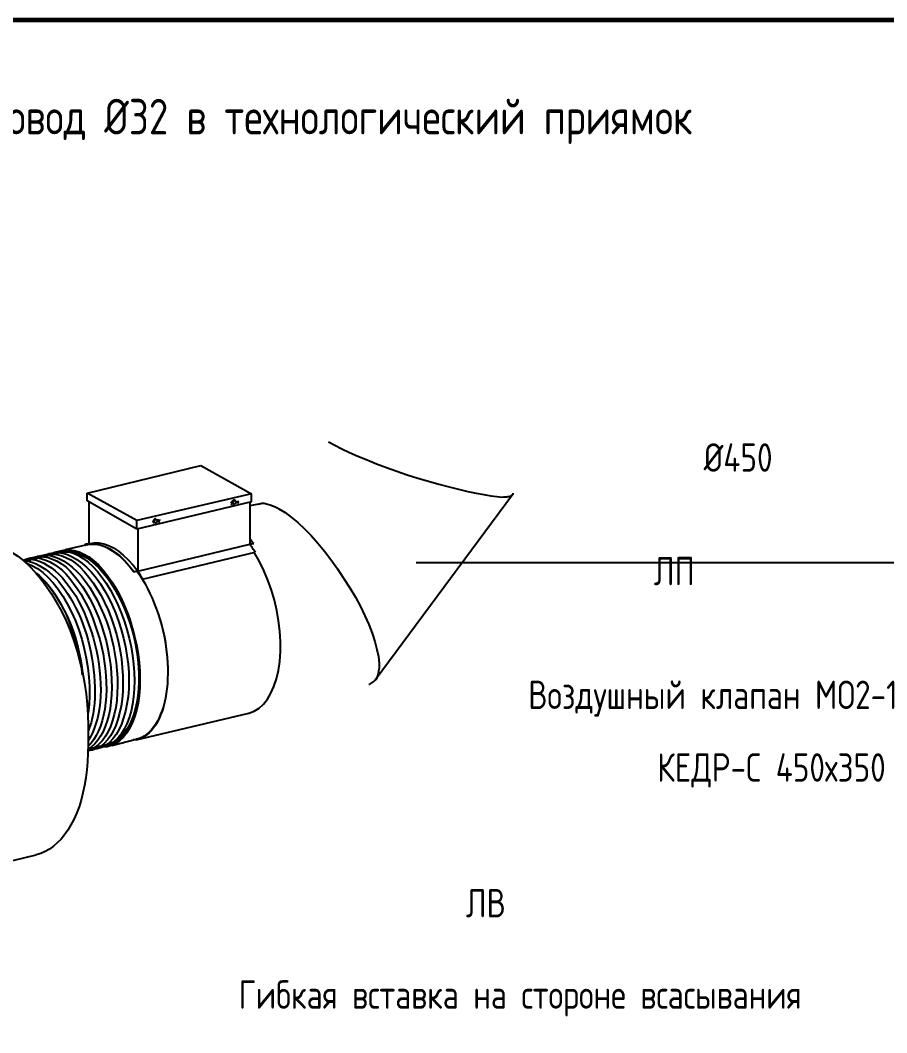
# Model space of a CAD drawing. Header units: metres. Extents: x 20 to 415, y 5 to 292.
# Drawn here: x 78.3 to 146.6, y 212.2 to 292 of the extents above; entities that cross this region are included whole.
import ezdxf

# ---------------------------------------------------------------- set-up
doc = ezdxf.new("R2010")
doc.units = ezdxf.units.M
for name, color, linetype in [('АРМАТУРА', 8, 'Continuous'), ('ВОЗДУХОВОДЫ', 7, 'Continuous'), ('ОБОЗНАЧЕНИЯ', 7, 'Continuous'), ('РАМКА', 7, 'Continuous'), ('ТЕКСТ', 7, 'Continuous')]:
    doc.layers.add(name, color=color, linetype=linetype)
doc.styles.add('GOST', font='isocpeur.ttf')

msp = doc.modelspace()

# ---------------------------------------------------------------- linework, layer by layer
at = {"layer": 'АРМАТУРА'}
for points in [[(83.614, 254.723), (92.565, 256.898)], [(92.565, 256.898), (96.543, 254.661)], [(83.614, 254.101), (83.614, 254.723)], [(87.53, 252.547), (83.614, 254.723)], [(96.543, 254.661), (87.53, 252.547)], [(96.543, 254.039), (96.543, 254.661)], [(87.53, 251.863), (83.614, 254.101)], [(83.738, 254.039), (83.738, 250.744)], [(96.543, 254.039), (87.53, 251.863)], [(94.989, 254.039), (94.927, 253.915)], [(94.927, 253.915), (95.051, 253.852)], [(94.927, 253.852), (95.051, 253.852)], [(95.176, 254.163), (95.157, 254.161), (95.138, 254.156), (95.12, 254.148), (95.101, 254.138), (95.082, 254.125), (95.064, 254.11), (95.045, 254.094), (95.026, 254.076), (95.008, 254.058), (94.989, 254.039)], [(95.114, 253.977), (94.989, 254.039)], [(95.051, 253.852), (95.114, 253.977)], [(95.114, 253.977), (95.115, 254.012), (95.121, 254.043), (95.13, 254.071), (95.143, 254.092), (95.16, 254.109), (95.181, 254.12), (95.205, 254.125), (95.233, 254.124), (95.265, 254.116), (95.3, 254.101)], [(95.3, 253.977), (95.296, 253.957), (95.286, 253.934), (95.271, 253.911), (95.252, 253.889), (95.23, 253.868), (95.206, 253.852), (95.181, 253.84), (95.156, 253.836), (95.134, 253.839), (95.114, 253.852)], [(95.114, 253.852), (95.114, 253.854), (95.114, 253.859), (95.114, 253.866), (95.114, 253.874), (95.114, 253.884), (95.114, 253.893), (95.114, 253.902), (95.114, 253.908), (95.114, 253.913), (95.114, 253.915)], [(95.3, 254.101), (95.176, 254.163)], [(95.3, 254.101), (95.3, 254.099), (95.3, 254.095), (95.3, 254.088), (95.3, 254.079), (95.3, 254.07), (95.3, 254.061), (95.3, 254.053), (95.3, 254.046), (95.3, 254.041), (95.3, 254.039)], [(95.3, 254.039), (95.549, 253.977)], [(95.549, 254.039), (95.3, 254.039)], [(95.3, 253.977), (95.549, 253.977)], [(96.419, 253.977), (96.419, 250.682)], [(87.53, 251.863), (87.53, 252.547)], [(88.835, 252.547), (88.773, 252.423)], [(89.022, 252.671), (89.001, 252.685), (88.978, 252.688), (88.954, 252.684), (88.929, 252.673), (88.905, 252.656), (88.883, 252.636), (88.864, 252.613), (88.849, 252.59), (88.839, 252.568), (88.835, 252.547)], [(88.835, 252.361), (88.897, 252.485)], [(88.897, 252.485), (88.901, 252.52), (88.911, 252.551), (88.926, 252.579), (88.945, 252.6), (88.968, 252.617), (88.991, 252.628), (89.016, 252.633), (89.04, 252.632), (89.063, 252.624), (89.084, 252.609)], [(88.959, 252.361), (88.943, 252.377), (88.929, 252.391), (88.918, 252.402), (88.911, 252.41), (88.905, 252.415), (88.901, 252.419), (88.899, 252.421), (88.898, 252.422), (88.897, 252.423), (88.897, 252.423)], [(89.146, 252.485), (89.127, 252.466), (89.109, 252.448), (89.09, 252.431), (89.071, 252.415), (89.053, 252.4), (89.034, 252.387), (89.015, 252.376), (88.997, 252.367), (88.978, 252.362), (88.959, 252.361)], [(89.395, 252.547), (89.084, 252.609)], [(89.084, 252.609), (89.086, 252.609), (89.091, 252.609), (89.097, 252.608), (89.106, 252.605), (89.115, 252.602), (89.124, 252.596), (89.132, 252.588), (89.14, 252.577), (89.144, 252.564), (89.146, 252.547)], [(89.084, 252.547), (89.332, 252.547)], [(89.084, 252.485), (89.332, 252.485)], [(87.592, 251.863), (87.592, 248.569)], [(83.427, 250.682), (83.429, 250.682), (83.433, 250.682), (83.441, 250.682), (83.449, 250.682), (83.458, 250.682), (83.467, 250.682), (83.476, 250.682), (83.483, 250.682), (83.487, 250.682), (83.489, 250.682)], [(83.427, 250.62), (83.614, 250.682)], [(83.8, 250.744), (83.489, 250.682)], [(83.489, 250.682), (83.85, 250.727), (84.224, 250.713), (84.606, 250.639), (84.994, 250.507), (85.385, 250.317), (85.776, 250.069), (86.165, 249.764), (86.547, 249.401), (86.92, 248.982), (87.281, 248.506)], [(87.281, 248.506), (86.92, 248.967), (86.547, 249.377), (86.165, 249.735), (85.776, 250.038), (85.385, 250.286), (84.994, 250.476), (84.606, 250.606), (84.224, 250.675), (83.85, 250.68), (83.489, 250.62)], [(83.738, 250.682), (83.719, 250.682), (83.701, 250.682), (83.682, 250.681), (83.663, 250.678), (83.645, 250.675), (83.626, 250.669), (83.607, 250.661), (83.589, 250.65), (83.57, 250.637), (83.551, 250.62)], [(83.8, 250.744), (84.16, 250.805), (84.529, 250.798), (84.905, 250.729), (85.287, 250.596), (85.673, 250.402), (86.06, 250.149), (86.448, 249.837), (86.833, 249.469), (87.216, 249.046), (87.592, 248.569)], [(87.592, 248.569), (96.419, 250.682)], [(96.73, 250.744), (96.694, 250.782), (96.662, 250.819), (96.632, 250.856), (96.602, 250.893), (96.574, 250.931), (96.546, 250.968), (96.517, 251.005), (96.487, 251.043), (96.454, 251.08), (96.419, 251.117)], [(96.419, 250.682), (96.73, 250.744)], [(96.73, 250.744), (96.419, 250.682)], [(96.419, 250.682), (96.458, 250.624), (96.5, 250.564), (96.545, 250.501), (96.59, 250.437), (96.636, 250.371), (96.683, 250.306), (96.729, 250.242), (96.773, 250.179), (96.815, 250.118), (96.854, 250.061)], [(77.646, 250.061), (78.127, 249.752), (78.6, 249.385), (79.062, 248.963), (79.514, 248.488), (79.954, 247.963), (80.38, 247.389), (80.793, 246.768), (81.191, 246.104), (81.571, 245.398), (81.935, 244.652), (82.256, 243.875), (82.546, 243.077), (82.805, 242.26), (83.031, 241.429), (83.225, 240.589), (83.385, 239.743), (83.512, 238.896), (83.602, 238.05), (83.657, 237.212), (83.676, 236.385)], [(83.427, 250.62), (83.425, 250.62), (83.421, 250.619), (83.413, 250.619), (83.405, 250.616), (83.396, 250.613), (83.387, 250.607), (83.379, 250.599), (83.371, 250.588), (83.367, 250.575), (83.365, 250.558)], [(83.489, 250.62), (83.487, 250.62), (83.483, 250.62), (83.476, 250.62), (83.467, 250.62), (83.458, 250.62), (83.449, 250.62), (83.441, 250.62), (83.433, 250.62), (83.429, 250.62), (83.427, 250.62)], [(87.965, 247.947), (96.854, 250.061)], [(87.592, 248.569), (87.281, 248.506)], [(87.281, 248.506), (87.53, 248.569)], [(87.592, 248.569), (87.629, 248.511), (87.667, 248.451), (87.704, 248.388), (87.741, 248.323), (87.778, 248.258), (87.816, 248.193), (87.853, 248.129), (87.89, 248.066), (87.928, 248.005), (87.965, 247.947)], [(83.676, 236.385), (83.676, 234.893)], [(83.676, 234.893), (83.665, 234.211), (83.631, 233.545), (83.575, 232.897), (83.497, 232.268), (83.396, 231.661), (83.273, 231.076), (83.127, 230.514), (82.96, 229.978), (82.769, 229.469), (82.557, 228.988), (82.326, 228.556), (82.079, 228.154), (81.818, 227.784), (81.542, 227.448), (81.251, 227.146), (80.946, 226.88), (80.625, 226.65), (80.289, 226.458), (79.939, 226.304), (79.573, 226.19)], [(70.249, 223.952), (79.573, 226.19)]]:
    msp.add_lwpolyline(points, dxfattribs=at)
at = {"layer": 'ВОЗДУХОВОДЫ'}
for points in [[(102.635, 258.763), (103.119, 258.495), (103.67, 258.216), (104.282, 257.927), (104.946, 257.632), (105.658, 257.334), (106.408, 257.036), (107.19, 256.741), (107.998, 256.452), (108.823, 256.172), (109.659, 255.904), (110.507, 255.653), (111.33, 255.421), (112.122, 255.209), (112.878, 255.02), (113.591, 254.855), (114.256, 254.713), (114.866, 254.597), (115.416, 254.508), (115.9, 254.445), (116.311, 254.412)], [(117.119, 254.598), (117.136, 254.6), (117.149, 254.605), (117.16, 254.614), (117.167, 254.624), (117.174, 254.638), (117.177, 254.652), (117.179, 254.669), (117.18, 254.686), (117.181, 254.704), (117.181, 254.723)], [(97.103, 253.852), (96.419, 253.728)], [(97.103, 253.852), (97.194, 253.884), (97.284, 253.906), (97.371, 253.918), (97.458, 253.92), (97.546, 253.915), (97.635, 253.902), (97.728, 253.882), (97.825, 253.857), (97.927, 253.826), (98.035, 253.79)], [(106.303, 239.99), (117.119, 254.598)], [(116.311, 254.412), (116.438, 254.414), (116.556, 254.419), (116.666, 254.429), (116.765, 254.442), (116.855, 254.459), (116.933, 254.479), (117, 254.503), (117.053, 254.531), (117.093, 254.563), (117.119, 254.598)], [(98.035, 253.79), (98.093, 253.77), (98.154, 253.746), (98.218, 253.719), (98.285, 253.69), (98.354, 253.659), (98.424, 253.625), (98.497, 253.59), (98.57, 253.554), (98.644, 253.517), (98.719, 253.479)], [(98.719, 253.479), (99.196, 253.184), (99.69, 252.821), (100.2, 252.396), (100.719, 251.912), (101.245, 251.374), (101.771, 250.785), (102.296, 250.151), (102.815, 249.473), (103.323, 248.758), (103.816, 248.009), (104.299, 247.263), (104.74, 246.517), (105.137, 245.78), (105.49, 245.055), (105.798, 244.35), (106.058, 243.668), (106.272, 243.016), (106.436, 242.4), (106.551, 241.825), (106.614, 241.296), (106.614, 241.258), (106.614, 241.221), (106.614, 241.184), (106.614, 241.146), (106.614, 241.109), (106.614, 241.072), (106.614, 241.035), (106.614, 240.997), (106.614, 240.96), (106.614, 240.923)], [(83.8, 250.682), (81.873, 250.247)], [(83.551, 250.62), (83.553, 250.622), (83.558, 250.627), (83.566, 250.634), (83.577, 250.642), (83.591, 250.651), (83.605, 250.66), (83.622, 250.669), (83.639, 250.676), (83.657, 250.681), (83.676, 250.682)], [(83.551, 250.62), (83.553, 250.622), (83.558, 250.627), (83.566, 250.634), (83.577, 250.642), (83.591, 250.651), (83.605, 250.66), (83.622, 250.669), (83.639, 250.676), (83.657, 250.681), (83.676, 250.682)], [(81.624, 250.061), (78.641, 249.315)], [(79.511, 249.501), (79.818, 249.695), (80.142, 249.831), (80.48, 249.908), (80.83, 249.927), (81.189, 249.89), (81.556, 249.796), (81.928, 249.648), (82.304, 249.446), (82.68, 249.189), (83.054, 248.879), (83.405, 248.505), (83.745, 248.091), (84.075, 247.641), (84.392, 247.154), (84.694, 246.634), (84.979, 246.082), (85.245, 245.501), (85.491, 244.891), (85.715, 244.256), (85.913, 243.596), (86.068, 242.94), (86.196, 242.281), (86.296, 241.623), (86.368, 240.969), (86.411, 240.325), (86.424, 239.693), (86.406, 239.079), (86.357, 238.485), (86.276, 237.918), (86.162, 237.379), (86.019, 236.861), (85.85, 236.389), (85.657, 235.963), (85.439, 235.586), (85.199, 235.258), (84.936, 234.981), (84.652, 234.754), (84.346, 234.581), (84.021, 234.461), (83.676, 234.396)], [(79.946, 249.625), (80.27, 249.818), (80.607, 249.948), (80.956, 250.016), (81.313, 250.025), (81.678, 249.975), (82.05, 249.867), (82.424, 249.702), (82.8, 249.482), (83.177, 249.208), (83.551, 248.879), (83.935, 248.483), (84.303, 248.041), (84.652, 247.558), (84.982, 247.036), (85.292, 246.479), (85.579, 245.89), (85.842, 245.273), (86.079, 244.631), (86.291, 243.967), (86.473, 243.285), (86.624, 242.595), (86.742, 241.91), (86.825, 241.232), (86.876, 240.565), (86.893, 239.913), (86.876, 239.279), (86.825, 238.668), (86.742, 238.083), (86.624, 237.528), (86.473, 237.006), (86.308, 236.51), (86.111, 236.068), (85.884, 235.679), (85.632, 235.344), (85.354, 235.064), (85.054, 234.84), (84.734, 234.674), (84.396, 234.564), (84.043, 234.513), (83.676, 234.52)], [(80.381, 249.75), (80.707, 249.942), (81.049, 250.072), (81.404, 250.139), (81.77, 250.146), (82.145, 250.092), (82.525, 249.978), (82.908, 249.806), (83.291, 249.575), (83.673, 249.287), (84.049, 248.942), (84.416, 248.543), (84.77, 248.097), (85.109, 247.606), (85.431, 247.076), (85.735, 246.51), (86.018, 245.912), (86.279, 245.286), (86.515, 244.637), (86.725, 243.969), (86.908, 243.285), (87.059, 242.595), (87.177, 241.91), (87.261, 241.232), (87.311, 240.565), (87.328, 239.913), (87.311, 239.279), (87.261, 238.668), (87.177, 238.083), (87.059, 237.528), (86.908, 237.006), (86.725, 236.528), (86.515, 236.098), (86.277, 235.721), (86.014, 235.396), (85.727, 235.126), (85.417, 234.912), (85.087, 234.755), (84.738, 234.657), (84.371, 234.62), (83.986, 234.644)], [(80.878, 249.874), (81.187, 250.051), (81.516, 250.172), (81.861, 250.236), (82.219, 250.243), (82.588, 250.193), (82.964, 250.085), (83.345, 249.918), (83.727, 249.693), (84.108, 249.409), (84.484, 249.066), (84.851, 248.653), (85.205, 248.198), (85.544, 247.703), (85.866, 247.173), (86.17, 246.611), (86.453, 246.018), (86.714, 245.399), (86.95, 244.756), (87.161, 244.091), (87.343, 243.409), (87.494, 242.718), (87.612, 242.028), (87.696, 241.343), (87.746, 240.667), (87.763, 240.006), (87.746, 239.363), (87.696, 238.744), (87.612, 238.152), (87.494, 237.592), (87.343, 237.069), (87.16, 236.59), (86.95, 236.16), (86.712, 235.783), (86.449, 235.459), (86.162, 235.188), (85.853, 234.974), (85.522, 234.817), (85.173, 234.72), (84.806, 234.682), (84.422, 234.706)], [(80.878, 249.874), (81.187, 250.051), (81.516, 250.172), (81.861, 250.236), (82.219, 250.243), (82.588, 250.193), (82.964, 250.085), (83.345, 249.918), (83.727, 249.693), (84.108, 249.409), (84.484, 249.066), (84.851, 248.653), (85.205, 248.198), (85.544, 247.703), (85.866, 247.173), (86.17, 246.611), (86.453, 246.018), (86.714, 245.399), (86.95, 244.756), (87.161, 244.091), (87.343, 243.409), (87.494, 242.718), (87.612, 242.028), (87.696, 241.343), (87.746, 240.667), (87.763, 240.006), (87.746, 239.363), (87.696, 238.744), (87.612, 238.152), (87.494, 237.592), (87.343, 237.069), (87.16, 236.59), (86.95, 236.16), (86.712, 235.783), (86.449, 235.459), (86.162, 235.188), (85.853, 234.974), (85.522, 234.817), (85.173, 234.72), (84.806, 234.682), (84.422, 234.706)], [(80.878, 249.874), (81.203, 250.049), (81.54, 250.166), (81.889, 250.223), (82.246, 250.222), (82.611, 250.162), (82.982, 250.044), (83.357, 249.87), (83.733, 249.637), (84.11, 249.349), (84.484, 249.004), (84.866, 248.607), (85.229, 248.165), (85.572, 247.682), (85.893, 247.16), (86.193, 246.603), (86.471, 246.014), (86.725, 245.397), (86.957, 244.755), (87.162, 244.091), (87.343, 243.409), (87.494, 242.72), (87.612, 242.034), (87.696, 241.356), (87.746, 240.689), (87.763, 240.037), (87.746, 239.403), (87.696, 238.792), (87.612, 238.207), (87.494, 237.652), (87.343, 237.131), (87.161, 236.652), (86.95, 236.223), (86.714, 235.845), (86.453, 235.521), (86.17, 235.25), (85.866, 235.037), (85.544, 234.879), (85.205, 234.782), (84.851, 234.744), (84.484, 234.769)], [(80.878, 249.874), (80.953, 249.911), (81.028, 249.948), (81.102, 249.985), (81.177, 250.02), (81.251, 250.053), (81.326, 250.085), (81.401, 250.114), (81.475, 250.141), (81.55, 250.164), (81.624, 250.185)], [(81.624, 250.185), (81.928, 250.234), (82.242, 250.232), (82.563, 250.181), (82.891, 250.082), (83.225, 249.936), (83.563, 249.747), (83.902, 249.513), (84.242, 249.238), (84.581, 248.923), (84.919, 248.569), (85.23, 248.178), (85.529, 247.752), (85.815, 247.294), (86.086, 246.806), (86.341, 246.292), (86.579, 245.753), (86.8, 245.193), (87.001, 244.615), (87.183, 244.019), (87.343, 243.409), (87.479, 242.794), (87.589, 242.182), (87.671, 241.575), (87.727, 240.976), (87.755, 240.387), (87.755, 239.811), (87.727, 239.251), (87.67, 238.709), (87.583, 238.188), (87.468, 237.69), (87.343, 237.223), (87.193, 236.79), (87.021, 236.394), (86.827, 236.036), (86.613, 235.717), (86.38, 235.439), (86.13, 235.204), (85.864, 235.013), (85.585, 234.868), (85.292, 234.769)], [(81.624, 250.061), (81.943, 250.094), (82.265, 250.084), (82.589, 250.029), (82.914, 249.931), (83.241, 249.789), (83.567, 249.604), (83.893, 249.377), (84.216, 249.108), (84.538, 248.797), (84.857, 248.444), (85.168, 248.055), (85.467, 247.634), (85.752, 247.184), (86.024, 246.708), (86.279, 246.206), (86.517, 245.683), (86.738, 245.139), (86.939, 244.577), (87.121, 244), (87.281, 243.409), (87.415, 242.796), (87.521, 242.188), (87.598, 241.588), (87.647, 240.997), (87.67, 240.418), (87.666, 239.851), (87.637, 239.3), (87.583, 238.764), (87.506, 238.248), (87.405, 237.752), (87.28, 237.302), (87.131, 236.882), (86.959, 236.497), (86.765, 236.146), (86.551, 235.833), (86.318, 235.559), (86.068, 235.327), (85.802, 235.137), (85.522, 234.992), (85.23, 234.893)], [(96.357, 237.379), (96.771, 237.534), (97.152, 237.77), (97.501, 238.086), (97.814, 238.478), (98.09, 238.942), (98.326, 239.474), (98.522, 240.072), (98.674, 240.733), (98.782, 241.453), (98.843, 242.228), (98.838, 243.021), (98.785, 243.83), (98.686, 244.647), (98.542, 245.465), (98.354, 246.277), (98.123, 247.076), (97.85, 247.854), (97.537, 248.605), (97.184, 249.323), (96.792, 249.998)], [(78.516, 249.439), (78.781, 249.494), (79.053, 249.508), (79.33, 249.483), (79.612, 249.421), (79.899, 249.323), (80.19, 249.188), (80.484, 249.02), (80.78, 248.819), (81.077, 248.585), (81.376, 248.32), (81.654, 248.027), (81.926, 247.71), (82.191, 247.367), (82.449, 247), (82.697, 246.611), (82.933, 246.198), (83.157, 245.765), (83.367, 245.311), (83.561, 244.836), (83.738, 244.342), (83.915, 243.835), (84.074, 243.322), (84.213, 242.804), (84.335, 242.284), (84.437, 241.762), (84.521, 241.24), (84.586, 240.719), (84.633, 240.202), (84.661, 239.689), (84.67, 239.182), (84.659, 238.704), (84.627, 238.237), (84.573, 237.787), (84.499, 237.352), (84.406, 236.937), (84.294, 236.542), (84.165, 236.169), (84.018, 235.82), (83.855, 235.498), (83.676, 235.204)], [(78.578, 249.439), (78.847, 249.547), (79.128, 249.612), (79.42, 249.633), (79.722, 249.611), (80.032, 249.548), (80.346, 249.443), (80.665, 249.299), (80.985, 249.115), (81.306, 248.892), (81.624, 248.631), (81.938, 248.318), (82.242, 247.976), (82.537, 247.605), (82.821, 247.207), (83.093, 246.781), (83.352, 246.33), (83.597, 245.854), (83.827, 245.353), (84.04, 244.828), (84.235, 244.279), (84.427, 243.734), (84.594, 243.179), (84.737, 242.617), (84.855, 242.051), (84.95, 241.482), (85.023, 240.914), (85.074, 240.348), (85.104, 239.786), (85.115, 239.231), (85.105, 238.685), (85.057, 238.173), (84.987, 237.681), (84.895, 237.212), (84.781, 236.77), (84.647, 236.354), (84.492, 235.968), (84.317, 235.615), (84.123, 235.295), (83.909, 235.013), (83.676, 234.769)], [(78.578, 249.377), (78.823, 249.362), (79.07, 249.318), (79.321, 249.246), (79.574, 249.146), (79.83, 249.019), (80.086, 248.866), (80.346, 248.689), (80.606, 248.486), (80.866, 248.259), (81.127, 248.009), (81.368, 247.738), (81.603, 247.444), (81.834, 247.13), (82.059, 246.798), (82.277, 246.448), (82.488, 246.08), (82.69, 245.697), (82.884, 245.3), (83.067, 244.889), (83.241, 244.466), (83.401, 244.017), (83.546, 243.564), (83.677, 243.108), (83.793, 242.65), (83.893, 242.19), (83.979, 241.727), (84.05, 241.263), (84.106, 240.798), (84.147, 240.332), (84.173, 239.866), (84.201, 239.423), (84.211, 238.988), (84.203, 238.562), (84.177, 238.147), (84.134, 237.745), (84.075, 237.355), (83.998, 236.98), (83.906, 236.62), (83.799, 236.276), (83.676, 235.95)], [(78.641, 249.315), (78.928, 249.494), (79.228, 249.622), (79.54, 249.699), (79.863, 249.725), (80.195, 249.703), (80.534, 249.632), (80.879, 249.514), (81.228, 249.349), (81.581, 249.137), (81.935, 248.879), (82.267, 248.561), (82.59, 248.204), (82.904, 247.812), (83.206, 247.386), (83.497, 246.929), (83.775, 246.445), (84.038, 245.935), (84.287, 245.403), (84.518, 244.849), (84.732, 244.279), (84.925, 243.678), (85.09, 243.068), (85.23, 242.453), (85.344, 241.835), (85.432, 241.218), (85.493, 240.605), (85.529, 239.999), (85.538, 239.402), (85.521, 238.819), (85.478, 238.25), (85.408, 237.723), (85.309, 237.223), (85.183, 236.755), (85.032, 236.32), (84.857, 235.919), (84.659, 235.556), (84.441, 235.232), (84.203, 234.95), (83.948, 234.712), (83.676, 234.52)], [(78.827, 249.19), (79.255, 249.021), (79.681, 248.778), (80.102, 248.465), (80.515, 248.086), (80.918, 247.644), (81.307, 247.145), (81.68, 246.593), (82.036, 245.99), (82.37, 245.342), (82.681, 244.652), (82.944, 243.934), (83.173, 243.198), (83.366, 242.451), (83.523, 241.698), (83.645, 240.946), (83.728, 240.199), (83.774, 239.464), (83.781, 238.745), (83.748, 238.048), (83.676, 237.379)], [(79.076, 249.439), (79.38, 249.617), (79.694, 249.739), (80.016, 249.808), (80.347, 249.824), (80.684, 249.789), (81.027, 249.703), (81.374, 249.568), (81.726, 249.385), (82.078, 249.155), (82.432, 248.879), (82.798, 248.541), (83.148, 248.16), (83.482, 247.739), (83.801, 247.281), (84.103, 246.79), (84.388, 246.266), (84.657, 245.713), (84.907, 245.134), (85.14, 244.531), (85.354, 243.906), (85.527, 243.271), (85.674, 242.635), (85.794, 241.999), (85.887, 241.368), (85.952, 240.744), (85.989, 240.129), (85.999, 239.526), (85.979, 238.938), (85.93, 238.367), (85.851, 237.815), (85.743, 237.276), (85.607, 236.779), (85.444, 236.325), (85.256, 235.913), (85.043, 235.546), (84.809, 235.223), (84.553, 234.946), (84.278, 234.716), (83.985, 234.532), (83.676, 234.396)], [(83.241, 240.363), (83.194, 240.85), (83.129, 241.338), (83.047, 241.827), (82.946, 242.313), (82.829, 242.796), (82.695, 243.272), (82.544, 243.742), (82.377, 244.202), (82.195, 244.652), (81.997, 245.088), (81.788, 245.509), (81.572, 245.914), (81.348, 246.3), (81.117, 246.668), (80.878, 247.015), (80.632, 247.339), (80.379, 247.639), (80.118, 247.914), (79.849, 248.163), (79.573, 248.382)], [(79.635, 248.382), (79.838, 248.207), (80.038, 248.017), (80.234, 247.813), (80.426, 247.596), (80.614, 247.365), (80.799, 247.12), (80.98, 246.864), (81.157, 246.594), (81.33, 246.313), (81.5, 246.02)], [(83.241, 240.425), (83.177, 240.91), (83.099, 241.394), (83.007, 241.875), (82.901, 242.353), (82.782, 242.827), (82.65, 243.294), (82.505, 243.755), (82.347, 244.209), (82.178, 244.654), (81.997, 245.088), (81.788, 245.507), (81.573, 245.907), (81.35, 246.289), (81.121, 246.65), (80.886, 246.992), (80.646, 247.312), (80.4, 247.612), (80.149, 247.89), (79.894, 248.147), (79.635, 248.382)], [(83.241, 240.425), (83.177, 240.91), (83.099, 241.394), (83.007, 241.875), (82.901, 242.353), (82.782, 242.827), (82.65, 243.294), (82.505, 243.755), (82.347, 244.209), (82.178, 244.654), (81.997, 245.088), (81.788, 245.507), (81.573, 245.907), (81.35, 246.289), (81.121, 246.65), (80.886, 246.992), (80.646, 247.312), (80.4, 247.612), (80.149, 247.89), (79.894, 248.147), (79.635, 248.382)], [(87.53, 248.569), (87.75, 248.244), (87.962, 247.906), (88.166, 247.554), (88.361, 247.189), (88.548, 246.813), (88.724, 246.425), (88.892, 246.027), (89.05, 245.619), (89.196, 245.202), (89.332, 244.777), (89.455, 244.363), (89.564, 243.943), (89.659, 243.517), (89.74, 243.088), (89.807, 242.656), (89.861, 242.221), (89.902, 241.786), (89.931, 241.352), (89.948, 240.918), (89.954, 240.488), (89.947, 240.082), (89.925, 239.684), (89.889, 239.297), (89.838, 238.922), (89.776, 238.561), (89.699, 238.214), (89.61, 237.884), (89.508, 237.572), (89.395, 237.279), (89.27, 237.006), (89.134, 236.737), (88.987, 236.486), (88.83, 236.256), (88.663, 236.049), (88.486, 235.865), (88.299, 235.704), (88.104, 235.569), (87.9, 235.461), (87.688, 235.38), (87.468, 235.328)], [(87.53, 248.569), (87.75, 248.244), (87.962, 247.906), (88.166, 247.554), (88.361, 247.189), (88.548, 246.813), (88.724, 246.425), (88.892, 246.027), (89.05, 245.619), (89.196, 245.202), (89.332, 244.777), (89.455, 244.346), (89.564, 243.913), (89.659, 243.478), (89.74, 243.043), (89.807, 242.609), (89.861, 242.177), (89.902, 241.747), (89.931, 241.322), (89.948, 240.902), (89.954, 240.488), (89.947, 240.082), (89.925, 239.684), (89.889, 239.295), (89.838, 238.919), (89.776, 238.553), (89.699, 238.201), (89.61, 237.862), (89.508, 237.54), (89.395, 237.233), (89.27, 236.944), (89.134, 236.676), (88.987, 236.43), (88.83, 236.206), (88.663, 236.004), (88.486, 235.825), (88.299, 235.669), (88.104, 235.535), (87.9, 235.423), (87.688, 235.333), (87.468, 235.266)], [(87.965, 247.947), (87.928, 248.005), (87.89, 248.066), (87.851, 248.129), (87.812, 248.193), (87.771, 248.258), (87.727, 248.323), (87.683, 248.388), (87.635, 248.451), (87.584, 248.511), (87.53, 248.569)], [(81.5, 246.02), (81.77, 245.525), (82.022, 245.009), (82.252, 244.475), (82.462, 243.926), (82.65, 243.363), (82.816, 242.789), (82.958, 242.206), (83.078, 241.616), (83.172, 241.022), (83.241, 240.425)], [(106.614, 240.923), (106.595, 240.813), (106.576, 240.706), (106.556, 240.604), (106.535, 240.505), (106.513, 240.41), (106.489, 240.318), (106.462, 240.231), (106.433, 240.147), (106.4, 240.067), (106.365, 239.99)], [(106.116, 239.804), (106.081, 239.785), (106.048, 239.766), (106.018, 239.748), (105.989, 239.729), (105.961, 239.711), (105.933, 239.692), (105.904, 239.673), (105.874, 239.655), (105.841, 239.636), (105.805, 239.617)], [(106.365, 239.99), (106.329, 239.972), (106.297, 239.953), (106.268, 239.934), (106.242, 239.916), (106.218, 239.897), (106.195, 239.878), (106.174, 239.86), (106.154, 239.841), (106.135, 239.822), (106.116, 239.804)], [(87.468, 235.266), (96.357, 237.379)], [(83.676, 234.52), (85.23, 234.893)], [(85.292, 234.769), (85.215, 234.752), (85.136, 234.739), (85.055, 234.729), (84.972, 234.724), (84.888, 234.722), (84.804, 234.724), (84.721, 234.729), (84.64, 234.739), (84.56, 234.752), (84.484, 234.769)], [(85.541, 234.831), (87.468, 235.328)], [(87.468, 235.266), (87.447, 235.266), (87.424, 235.266), (87.399, 235.266), (87.371, 235.266), (87.343, 235.266), (87.315, 235.266), (87.289, 235.266), (87.262, 235.266), (87.239, 235.266), (87.219, 235.266)]]:
    msp.add_lwpolyline(points, dxfattribs=at)
at = {"layer": 'ОБОЗНАЧЕНИЯ'}
msp.add_lwpolyline([(109.535, 249.252), (151.246, 249.252)], dxfattribs=at)
at = {"layer": 'РАМКА', "lineweight": 60}
msp.add_lwpolyline([(20, 5), (415, 5), (415, 292), (20, 292), (20, 5)], dxfattribs=at)

# ---------------------------------------------------------------- texts
at = {"layer": 'ОБОЗНАЧЕНИЯ', "style": 'GOST', "width": 0.8}
for s, p in [('%%c450', (132.19, 256.404)), ('ЛП', (128.261, 247.452)), ('Воздушный клапан МО2-1', (118.37, 237.695)), ('КЕДР-С 450х350', (128.529, 231.967)), ('ЛВ', (113.447, 221.27)), ('Гибкая вставка на стороне всасывания', (95.544, 214.064))]:
    msp.add_text(s, height=2.24, dxfattribs=at).set_placement(p)
at = {"layer": 'ТЕКСТ', "style": 'GOST', "width": 0.8}
msp.add_text('Участок 1 (МО2): дренажный трубопровод %%c32 в технологический приямок', height=2.8, dxfattribs=at).set_placement((26, 283))

doc.saveas('drawing.dxf')
